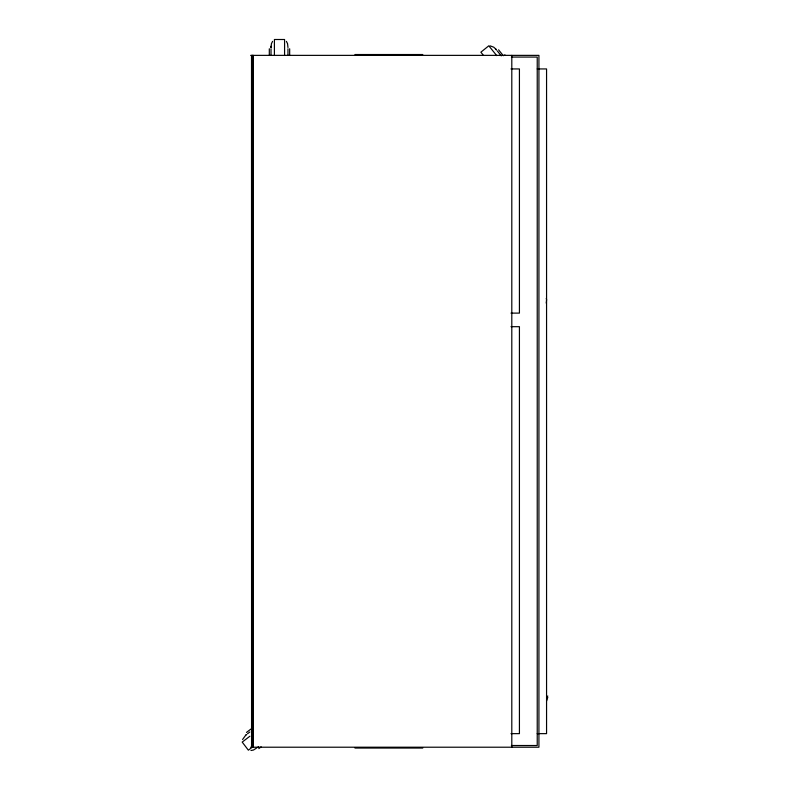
<?xml version="1.0" encoding="UTF-8"?>
<svg xmlns="http://www.w3.org/2000/svg" width="790" height="790" viewBox="0 0 790 790"><rect width="100%" height="100%" fill="white"/><g stroke="black" fill="none" stroke-linecap="round" stroke-linejoin="round"><path stroke-width="1.19" d="M271.01 47.509L271.414 43.707L272.58 41.366M547.786 697.323L546.542 701.016M242.579 739.509L245.789 735.095M250.953 750.5L253.521 750.016L256.79 747.903M546.562 697.076L547.806 696.02M246.49 732.429L250.924 729.052M247.517 733.772L249.847 731.994M249.907 736.221L242.194 742.087L248.366 750.184L252.691 746.886M257.797 747.261L258.439 746.777M258.824 748.614L261.154 746.836M245.542 735.283L246.638 734.572M354.947 54.53L422.778 54.53M250.667 55.369L538.928 55.369L538.928 747.212L250.667 747.212M511.377 57.068L537.23 57.068L537.23 745.513L511.377 745.513M510.992 68.937L519.425 68.937L519.425 313.116L510.992 313.116M537.23 68.937L546.562 68.937L546.562 733.643L537.23 733.643M510.992 326.685L519.425 326.685L519.425 733.643L510.992 733.643M354.947 748.051L422.778 748.051M490.126 45.859L493.78 47.203L495.903 49.207M504.78 54.836L505.215 55.369M498.589 49.839L503.319 55.725M497.266 50.906L501.275 55.893M496.713 55.616L488.812 45.8L480.883 52.18L483.164 55.014M495.705 48.96L496.446 50.047M286.395 41.366L287.57 43.707L287.965 47.509M271.01 46.284L271.108 47.588M511.801 55.369L511.801 747.212M289.663 48.773L289.663 55.172M287.965 48.773L287.965 55.172M284.578 55.211L284.578 39.5L274.406 39.5L274.406 55.211M271.01 48.773L271.01 55.172M269.311 48.773L269.311 55.172M253.393 55.369L253.393 747.212M252.612 55.369L252.612 747.212M252.356 55.369L252.356 747.212M251.516 55.369L251.566 747.212M546.186 298.65A1.274 1.274 0 0 1 546.562 299.548A30.158 30.158 0 0 1 546.206 303.084"/></g></svg>
